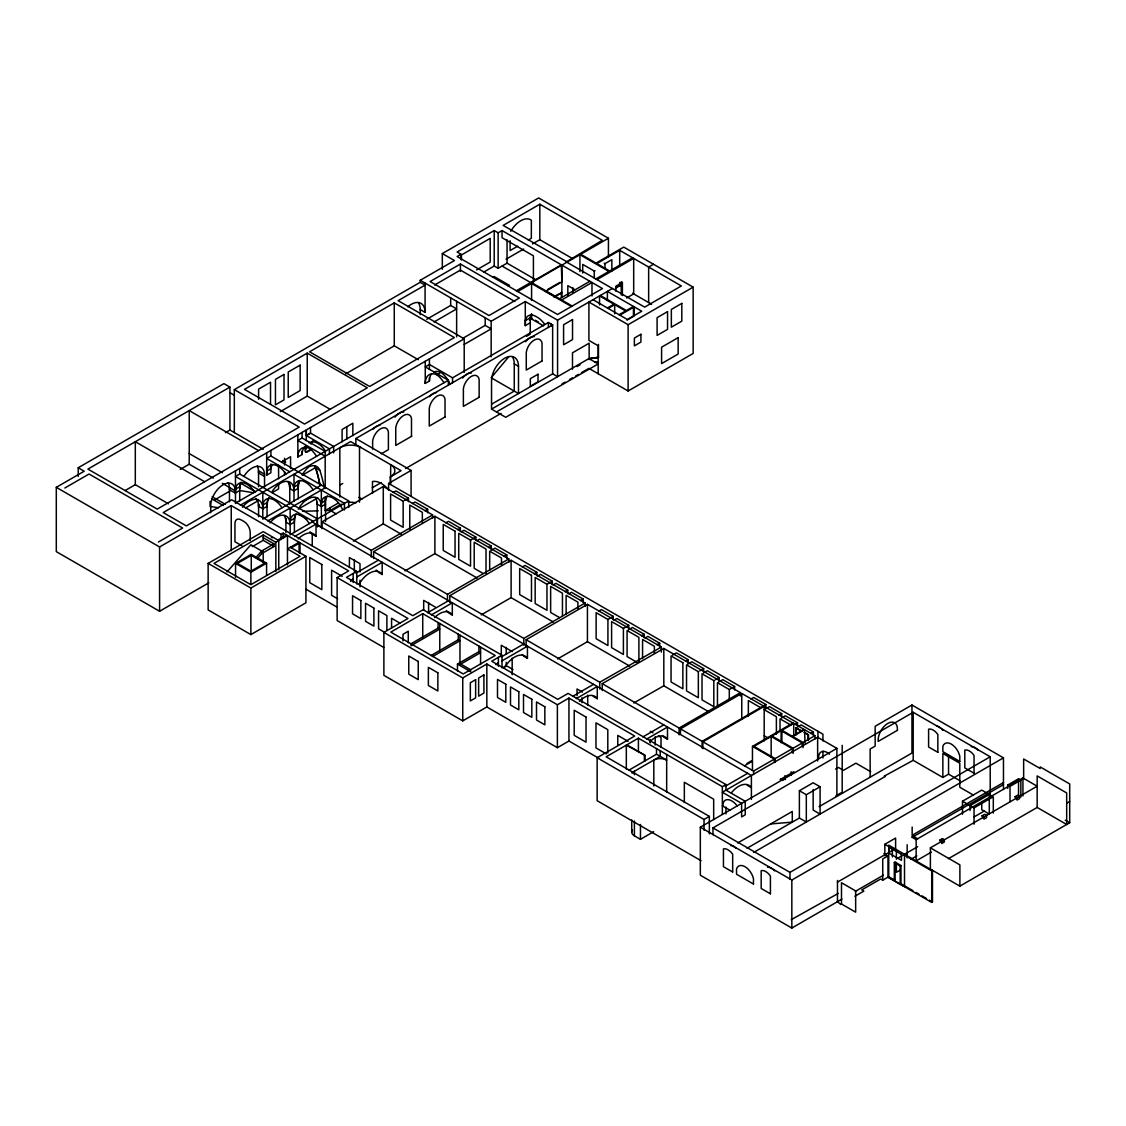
<?xml version="1.0" encoding="UTF-8"?>
<svg xmlns="http://www.w3.org/2000/svg" width="1126" height="1126" viewBox="0 0 1126 1126"><rect width="100%" height="100%" fill="white"/><g stroke="black" fill="none" stroke-linecap="round" stroke-linejoin="round"><path stroke-width="1.5" d="M317.208 502.252L317.11 524.927L321.346 527.376L321.346 490.035M267.045 506.334L262.808 508.769L258.572 506.334L258.684 504.476M295.448 515.609A19.001 10.964 -60 0 0 294.393 522.112L290.156 524.561L285.92 522.112L285.905 518.284L285.92 532.528M313.155 489.852A16.51 9.529 60 0 0 294.35 485.447L293.999 490.978L289.762 488.529A19.058 11.007 -60 0 0 287.96 481.787M267.045 516.848L267.059 502.506A16.496 9.529 60 0 1 268.79 498.156M309.34 523.562A16.496 9.529 60 0 0 297.63 514.371A16.496 9.529 60 0 0 290.156 520.733L290.156 524.561A19.058 11.007 -60 0 0 269.987 522.9M294.393 532.528L294.393 518.284A16.496 9.529 60 0 1 296.138 513.935M306.272 449.077L306.328 448.261A16.496 9.529 60 0 1 306.694 446.586M289.762 488.529L289.452 482.59M239.711 488.571L239.894 486.699A17.622 10.176 -60 0 1 241.006 482.322M526.518 336.308L530.191 334.183L530.332 317.082A15.665 9.05 60 0 1 531.669 314.281M508.783 356.731L491.161 377.759L518.495 393.537L518.495 366.316A19.649 11.344 -60 0 0 504.603 358.293A18.466 10.669 -60 0 0 491.541 380.912L491.541 409.104L505.743 417.296L598.173 363.937L588.912 358.589L496.467 411.947M257.502 558.538L261.668 553.654L273.984 546.546L273.984 543.872L263.202 537.651M227.044 571.924L250.887 544.773L261.668 550.994L273.984 543.872M255.883 557.567L261.668 550.994L261.668 553.654M442.321 269.283L442.321 253.575L538.664 197.951L608.434 238.248L608.434 256.827M78.215 476.439L78.215 467.754L223.919 383.628L229.929 387.091L229.929 430.048L263.202 449.26M461.027 254.251L457.114 256.517L557.539 314.492L602.466 288.552L502.041 230.577L498.142 232.815L494.215 230.549L457.1 251.985L461.027 254.251L461.027 259.318M609.645 270.972L596.808 263.554L619.694 250.338L681.371 285.948L644.663 307.131L566.336 261.908L602.269 240.288L539.818 204.228L503.125 225.411L566.73 261.696M208.845 582.818L159.582 611.263L56.3 551.627L56.3 487.333L84.211 471.217L78.215 467.754M229.929 387.091L87.912 469.092L157.232 509.107L299.234 427.106L234.321 389.624L234.321 432.581M234.321 389.624L420.223 282.288L420.223 280.29L454.411 260.556L442.321 253.575M64.844 488.008L89.067 474.018L182.637 528.038L158.414 542.028M460.421 264.019L430.09 281.542L489.008 315.547L519.339 298.038L460.421 264.019L460.421 271.436M307.243 353.128L244.483 389.357L304.555 424.052L367.315 387.808L307.243 353.128L307.243 396.085L280.346 411.609M394.269 302.88L309.566 351.791L369.624 386.471L454.341 337.561L394.269 302.88L394.269 345.837L345.865 373.776M434.636 284.991L460.421 270.099L514.807 301.501M476.579 269.916L490.204 262.062L490.204 238.374L461.449 254.969L461.449 260.05M517.693 246.186L510.106 250.563L510.106 240.711M528.305 240.049L531.345 238.304L531.345 220.246A19.832 11.443 -60 0 0 510.782 231.266M483.828 272.042L494.215 266.032L498.142 268.298L507.052 263.16L535.005 279.304M506.053 259.205L523.674 249.029M532.471 243.948L539.818 239.711L572.782 258.741M492.892 277.165L494.047 276.503L509.515 285.427L508.361 286.103M125.113 490.556L135.317 484.673L168.464 503.815M225.411 432.665L229.929 430.048M426.712 319.305L450.667 305.47L456.635 308.918L434.172 321.895M180.244 469.401L189.224 464.222L213.278 478.1M516.398 290.747L561.339 264.807L561.874 281.894L545.209 291.521M608.434 238.248L531.585 282.612L572.163 306.047M517.721 291.507L531.585 283.499L571.403 306.483M420.223 280.29L491.161 321.248L525.293 301.529L557.567 320.164L612.403 288.509M462.73 338.377L485.193 325.4L491.161 328.848L464.208 344.415M547.7 289.452L559.819 282.457M464.208 372.354L464.208 338.813L163.228 512.569L186.339 525.912L231.618 499.761L356.773 571.403L356.773 583.958M317.49 526.94L317.49 518.931L239.711 474.018L235.475 476.467L313.253 521.38M348.68 507.53L348.68 500.915L270.902 456.016L266.665 458.465L289.762 471.794M325.189 488.487L325.189 451.343L302.092 438L297.855 440.449L325.189 456.241M604.212 263.202L604.972 263.639L611.868 259.67L611.868 271.042M582.705 273.083L582.705 264.399L594.275 271.07L595.035 270.62M553.753 296.715L561.874 292.647L554.302 297.025M559.58 298.77L589.869 281.275M595.837 278.938L632.53 257.755M214.841 499.761L229.817 491.119M525.293 320.671L530.191 317.842M561.691 299.995L591.98 282.499L591.98 296.011M596.991 279.614L633.685 258.417L633.685 293.9L626.619 297.982M281.584 461.927L290.578 456.734L290.578 468.529M266.665 471.132L270.902 468.697L271.211 467.163A16.538 9.543 60 0 1 272.576 464.419M235.475 489.275L239.711 486.714A16.496 9.529 60 0 1 241.457 482.364M529.445 320.22L532.359 318.531M425.262 361.291L425.262 383.417A19.001 10.964 60 0 1 436.818 374.733L440.984 372.326A19.001 10.964 60 0 1 450.217 384.304M306.272 452.061C319.32 443.25 300.051 460.618 306.272 445.685M285.905 474.074A16.538 9.543 60 0 0 266.975 469.598L266.665 475.186L270.902 472.737L270.902 463.94M297.855 434.847L297.855 456.973L302.092 454.524A19.001 10.964 60 0 1 305.385 446.262M425.262 383.417L429.428 381.01A19.001 10.964 60 0 1 431.751 373.635M544.717 324.513A15.665 9.05 60 0 0 536.849 316.969A15.665 9.05 60 0 0 525.434 319.911L525.293 325.653L530.191 322.838M56.3 487.333L159.582 546.969L231.238 505.588L281.064 534.357L283.217 533.119L348.68 570.91L337.124 577.582L337.124 620.525L383.867 647.506M236.108 502.773L448.359 380.236L448.359 385.191M448.359 380.236L425.262 366.893L429.428 364.486L452.539 377.829L548.404 322.472L552.641 324.921L552.641 373.832L491.541 409.104M653.488 264.258L648.646 267.059L648.646 302.542M622.382 295.533L622.382 282.485L615.852 286.257L615.852 291.155M616.063 287.031L618.92 285.385L620.44 285.835M615.401 288.298L619.694 285.821L619.694 282.443M240.345 505.222L350.608 441.561L401.053 470.682L390.272 476.917L390.272 483.828M355.844 445.333L355.844 438.535L552.641 324.921M245.552 507.995L258.699 500.408M272.182 492.625L278.586 488.923L278.586 483.87M302.697 475.003L316.336 467.135M262.808 505.053L267.045 502.618M293.999 487.094L298.235 484.659L298.587 482.998A16.51 9.529 60 0 1 299.966 480.309M607.393 307.975L613.923 304.217M608.167 308.425L614.683 304.653L614.683 313.704M293.999 490.767L298.235 488.318M263.456 518.565L321.346 485.137M619.089 314.731L625.606 310.959L599.553 295.927L599.553 304.963M619.849 315.181L634.22 306.877L634.22 315.927L627.041 320.08M381.235 453.82L388.4 449.682L388.4 431.92A11.302 6.531 -60 0 0 380.518 428.809A11.302 6.531 -60 0 0 372.636 441.012L372.636 449.091M411.764 436.184L395.747 445.432L395.747 427.683A11.302 6.531 -60 0 1 403.629 415.466A11.302 6.531 -60 0 1 411.497 418.576L411.497 436.339M445.277 416.831L429.259 426.092L429.259 408.33A11.302 6.531 -60 0 1 437.141 396.113A11.302 6.531 -60 0 1 445.023 399.237L445.023 416.986M479.395 397.14L463.377 406.387L463.377 388.625A11.302 6.531 -60 0 1 471.259 376.422A11.302 6.531 -60 0 1 479.141 379.532L479.141 397.295M267.692 521L325.583 487.586M302.993 501.52L310.48 497.199M298.235 509.149L317.701 497.903M339.827 485.137L342.74 483.462M290.381 547.292L305.934 556.272L305.934 602.79L250.873 634.585L208.141 609.912L208.141 563.394L263.202 531.613L278.755 540.593L278.755 569.798M287.468 564.914L287.468 535.568L275.842 542.282L263.202 534.991L213.996 563.394L250.873 584.69L300.093 556.272L287.454 548.981L299.08 542.268L299.08 552.711M598.173 373.719L598.173 345.766L588.912 340.418L588.912 302.064L628.111 324.696L693.152 287.144L693.152 353.451L628.111 390.989L588.912 368.371L581.452 372.678M491.795 404.065L514.258 391.102L514.258 363.867A19.649 11.344 -60 0 0 512.4 356.928M290.156 520.845L294.393 518.396M321.346 503.238L325.611 500.324A16.482 9.515 60 0 1 327.37 496.031M252.252 546.645L263.202 540.325L273.984 546.546M325.583 504.11L321.346 506.545A19.128 11.049 -60 0 0 307.82 499.001A19.001 10.964 -60 0 0 299.685 506.869M325.189 498.691L325.189 510.599L338.447 502.942M235.559 577.272L235.559 563.394L251.267 554.33L266.581 563.169L266.581 575.203M577.033 366.583L580.059 364.838M251.267 555.399L237.403 563.394L250.873 571.178L264.737 563.169L251.267 555.399L251.267 570.854M277.841 540.058L286.539 535.033M291.324 534.034L348.68 500.915M372.199 487.797L381.292 482.533M405.557 468.529L501.084 413.383M295.082 536.201L316.012 524.125L316.012 536.286A20.521 11.851 -60 0 0 303.302 534.963A20.747 11.978 -60 0 0 298.277 538.875M321.994 528.671L321.994 521.887L383.29 486.488L432.581 514.948L432.581 518.34M388.611 490.274L388.611 483.42L411.089 470.443L411.089 496.383M562.043 383.882L565.027 382.15M569.503 379.561L572.487 377.843M575.485 376.126L578.468 374.395M291.31 547.827L300.009 542.802L300.009 553.246M235.559 563.394L250.873 572.247L266.581 563.169M393.255 492.456L395.902 490.922L408.456 498.171L408.456 501.647M208.141 563.394L250.873 588.068L305.934 556.272M404.473 500.479L408.456 498.171M412.44 503.547L415.1 502.013L427.655 509.248L427.655 512.724M353.395 541.099L383.29 523.843L401.222 534.188M424.995 510.782L427.655 509.248M321.994 521.887L371.284 550.332L432.581 514.948M373.593 558.468L373.593 551.67L434.889 516.285L508.797 558.946L508.797 562.353M356.773 571.403L346.442 577.356L412.834 615.683L423.151 609.729L502.013 655.262L502.013 667.817M356.013 573.106L378.435 560.157M445.896 522.858L448.556 521.324L460.365 528.136L460.365 531.613M350.467 580.636L353.156 579.088A9.318 5.377 0 0 0 350.665 581.48M356.773 577.005L382.178 562.324L382.178 574.499A20.521 11.851 -60 0 0 359.067 584.267M457.705 529.67L460.365 528.136M461.379 531.796L464.039 530.262L475.834 537.074L475.834 540.55M404.994 570.896L434.889 553.626L477.128 578.018M470.527 540.142L470.527 566.195L458.718 559.383L458.718 533.33L470.527 540.142L475.834 537.074M476.861 540.733L479.507 539.199L491.316 546.011L491.316 549.488M488.656 547.546L491.316 546.011M491.006 550.431L494.99 548.137L506.799 554.949L506.799 558.426M504.138 556.483L506.799 554.949M373.593 551.67L447.501 594.345L508.797 558.946M598.835 758.291L568.94 741.021L557.384 747.692L486.84 706.973L462.744 720.879L383.882 675.347L383.882 632.404L407.978 618.484L337.124 577.582M449.809 602.466L449.809 595.682L511.105 560.284L585.126 603.015L585.126 606.407M422.729 613.656L390.764 632.108L463.236 673.953L495.201 655.501L422.729 613.656L422.729 637.71M427.641 612.741L448.57 600.651M431.385 614.909L452.314 602.818L452.314 614.993A20.521 11.851 -60 0 0 434.566 617.625M522.337 566.997L524.997 565.463L536.806 572.275L536.806 575.752M410.709 643.959L438.098 628.139L439.773 629.096L410.863 645.803M534.146 573.81L536.806 572.275M537.82 575.921L540.48 574.387L552.289 581.213L552.289 584.69M481.21 614.895L511.105 597.639L553.401 622.059M546.969 584.281L546.969 610.334L535.16 603.522L535.16 577.455L546.969 584.281L552.289 581.213M430.892 655.599L458.282 639.779L459.957 640.75L432.553 656.571M553.302 584.858L555.962 583.324L567.757 590.151L567.757 593.627M565.111 591.685L567.757 590.151M568.785 593.796L571.431 592.262L583.24 599.088L583.24 602.565M457.466 670.857L457.466 664.073L478.902 651.687L480.577 652.658L460.801 664.073L471.048 669.984M580.58 600.622L583.24 599.088M449.809 595.682L523.815 638.414L585.126 603.015M526.124 646.535L526.124 639.737L587.434 604.352L661.37 647.028L661.37 652.123M383.882 632.404L462.744 677.936L486.84 664.016L557.384 704.749L568.94 698.078L634.712 736.038L597.132 757.742L597.132 800.699L701.019 860.672M502.013 655.262L491.696 661.215L557.778 699.359L568.095 693.405L725.974 784.555L725.974 790.156L745.229 801.276L745.229 814.816L741.612 816.913L741.612 803.373L722.357 792.254L817.631 737.248L836.885 748.368L836.885 796.392L835.914 795.829L841.235 792.76L842.192 793.323L842.192 745.299M501.253 656.965L523.674 644.016M495.721 664.495L498.396 662.947A9.318 5.377 0 0 0 496.327 664.664M502.013 660.863L527.432 646.183L527.432 658.358A20.521 11.851 -60 0 0 504.307 668.126M598.779 611.122L601.439 609.588L613.248 616.401L613.248 619.877M503.758 667.028L506.236 665.607L513.034 669.534M607.927 619.469L607.927 645.536L596.133 638.709L596.133 612.657L607.927 619.469L613.248 616.401M614.261 620.06L616.921 618.526L628.73 625.338L628.73 628.815M557.525 658.963L587.434 641.693L629.673 666.085M623.41 628.407L623.41 654.473L611.601 647.647L611.601 621.594L623.41 628.407L628.73 625.338M628.421 629.772L632.404 627.463L644.213 634.276L644.213 637.752M641.553 635.81L644.213 634.276M645.226 637.935L647.886 636.401L659.681 643.213L659.681 646.69M657.035 644.748L659.681 643.213M572.585 696.417L593.515 684.341M576.329 698.584L597.259 686.494L597.259 698.669A20.521 11.851 -60 0 0 579.496 701.301M672.377 655.149L676.374 652.855L688.169 659.667L688.169 663.144M685.523 661.201L688.169 659.667M687.859 664.087L691.843 661.792L703.651 668.605L703.651 672.081M699.668 670.899L703.651 668.605M703.342 673.024L707.325 670.73L719.134 677.542L719.134 681.019M715.151 679.837L719.134 677.542M718.796 681.948L722.779 679.64L734.616 686.48L734.616 689.957M644.959 760.894L644.959 755.293L626.323 745.159L606.14 756.813L709.352 816.392L709.352 833.887M725.974 784.555L722.357 786.652L638.414 738.177L626.858 744.849L644.959 755.293M642.805 736.967L663.735 724.877M717.459 707.029L717.459 682.708L729.296 689.548L734.616 686.48M646.563 739.135L667.493 727.044L667.493 739.219A20.521 11.851 -60 0 0 649.73 741.851M602.213 690.463L602.213 683.665L679.091 728.043L740.387 692.659L740.387 696.051M680.456 733.941L680.456 728.846L741.767 693.447L814.886 735.672L814.886 739.064M751.014 699.007L753.66 697.473L765.877 704.524L765.877 708.001M628.561 770.367L656.5 754.237L666.676 760.106A9.149 5.278 0 0 0 653.812 760.05L653.812 786.004M631.813 772.76L660.202 756.362L660.202 750.76M765.877 704.524L702.117 741.344L702.117 748.199M779.051 715.207L781.711 713.673L781.711 717.135M781.345 718.064L785.329 715.756L797.546 722.808L797.546 726.284M752.464 770.395L752.464 746.397L792.957 723.005M792.324 752.126L792.324 748.691L771.169 736.474L753.998 746.397L775.152 758.6L775.152 762.035M794.886 724.342L797.546 722.808M795.857 734.701L795.857 727.973L801.768 730.858M797.532 727.002L801.163 724.905L813.38 731.956L813.38 735.419M792.197 736.235L804.034 729.409M792.746 736.545L804.583 729.718L805.034 743.16M746.974 763.47L751.45 760.88M744.385 765.849L751.999 761.457M804.034 732.688L808.524 734.757L808.524 739.965M810.945 733.35L813.38 731.956M725.214 786.272L747.65 773.323M680.456 728.846L753.575 771.057L814.886 735.672M632.418 830.059A9.149 5.278 0 0 0 634.402 835.816L640.455 839.306L653.657 831.692M597.132 757.742L704.031 819.461L709.352 816.392M780.135 779.614L793.9 771.662M841.924 899.111L791.831 928.049L700.33 875.226L700.33 827.202L836.885 748.368M1003.463 789.509L1003.463 757.84L911.961 705.017L875.155 726.27L875.155 746.13L870.145 749.029L870.145 777.179M712.969 834.774L712.969 827.906L913.2 712.308L990.218 756.771L990.218 796.209M835.591 769.114L838.476 767.453L843.487 770.339L855.901 763.175L870.708 771.718M747.045 848.244L799.376 818.039L799.376 790.733L813.155 782.781L820.094 786.778L820.094 814.084L813.155 810.087L813.155 789.607M799.376 790.733L806.315 794.731L820.094 786.778M737.755 842.952L792.296 811.452L792.296 822.121L770.648 823.95M819.095 806.652L911.961 753.041L911.961 705.017M753.618 852.466L885.092 776.56L884.318 776.11L913.2 760.332L942.856 777.447L948.556 774.153L959.845 780.67M712.969 827.906L789.973 872.368L990.218 756.771M700.33 827.202L791.831 880.025L1003.463 757.84M884.825 855.788L884.825 844.289L895.606 838.068L895.606 849.567M962.491 814.281L962.491 801.233L981.745 790.114L991.964 796.012M1003.463 782.57L913.665 834.408L913.665 836.449L917.662 838.757M883.896 853.635L887.978 855.901L887.978 877.154L903.516 886.134M912.159 827.033L912.159 837.322L1003.463 784.597M837.477 882.122L892.369 850.426M1007.686 788.439L1007.686 785.047L1018.537 778.784L1020.86 780.121L1020.86 797.053M887.964 855.915L882.728 858.927L882.728 880.18L880.673 878.998L861.784 889.892L863.853 891.088L854.901 896.254M912.159 837.322L916.156 839.63L1022.943 777.982L1037.159 786.201L930.386 847.85L930.386 869.103L959.887 886.134L1069.7 822.74L1069.7 783.963L1040.185 766.919L1040.185 768.523L1023.647 758.966L1023.647 779.248M1007.686 785.047L1010.008 786.384L1020.86 780.121M962.491 801.233L974.046 807.905L993.301 796.786L993.301 813.085M791.268 919.66L838.265 893.411M897.07 858.561L917.634 846.696M895.071 862.122L895.071 880.363L894.297 880.799L894.297 862.572L895.071 862.122L900.955 865.514L900.955 883.755L912.961 890.694M973.835 817.082L984.194 811.1M939.774 840.179L942.392 838.673L944.334 839.785L944.334 842.023L941.716 843.543L941.716 841.305L939.774 840.179L941.069 842.417M982.027 815.787L984.645 814.281L986.573 815.393L986.573 817.645L983.955 819.151L983.955 816.913L982.027 815.787L983.308 818.025M1015.061 796.715L1017.679 795.195L1019.621 796.321L1019.621 798.559L1017.003 800.079L1017.003 797.827L1015.061 796.715L1016.356 798.953M855.281 891.412L883.474 875.127M910.751 859.377L916.831 855.873M894.297 862.572L900.181 865.964L900.955 865.514M841.488 903.995L841.488 882.742L855.661 890.919L855.661 912.173L841.488 903.995L840.714 904.445L837.477 901.687L837.477 880.433M882.728 880.18L888.752 876.704L895.071 880.363M900.42 869.976L896.38 872.312L896.38 862.46M931.385 852.086L916.156 860.883L916.156 839.63M900.955 883.755L900.181 884.206L900.181 865.964M948.43 858.674L1037.159 807.455L1066.674 824.485L1066.674 792.957L1037.159 775.913L1037.159 807.455M904.516 886.711L904.516 855.169L931.709 870.877L932.483 870.426L932.483 901.954L931.709 902.405L887.978 877.154M1066.674 803.232L1069.7 801.487M526.124 639.737L599.75 682.243L661.37 647.028M602.213 683.665L663.819 648.449L740.387 692.659M633.769 702.976L663.819 685.804L709.464 712.153M341.277 504.124L330.2 510.444L325.189 510.599M589.489 358.912L598.469 357.322L598.469 344.373M594.88 362.023L597.892 361.826M302.669 511.317L318.264 510.824M253.392 492.724L239.669 490.5L235.475 492.991L235.278 489.36A17.622 10.176 -60 0 0 223.061 484.799A17.622 10.176 -60 0 0 210.829 503.477L210.632 512.696M218.599 507.798L210.083 506.404L210.083 501.323M339.827 497.045L339.827 447.782A14.976 8.642 0 0 1 359.504 446.839L361.01 447.571M693.152 287.144L623.776 247.101L596.048 263.104L580.706 254.251M608.885 271.408L579.932 254.701L579.932 271.591M622.382 282.485L621.228 281.81L621.228 294.871M632.53 293.239L651.616 304.259M600.327 295.476L626.38 310.523L633.445 306.441L633.445 315.477M593.036 299.685L627.379 319.517L641.75 311.226L607.393 291.395L607.393 300.445M575.02 289.79L567.828 285.638L567.828 295.209M502.041 266.06L531.922 283.302M545.237 290.987L555.597 296.968M535.371 320.291L538.397 322.036M530.81 318.531L543.52 325.878M420.223 282.288L425.079 285.103L398.125 300.656L464.208 338.813M552.641 373.832L557.567 376.675L557.567 320.164M418.365 302.627A19.649 11.344 -60 0 1 420.223 309.58L425.079 312.381L425.079 283.09M514.258 363.867L518.495 366.316M394.269 345.837L418.309 359.701M1065.238 820.164L1069.7 822.74M307.243 396.085L329.777 409.09M355.844 438.535L411.089 470.443M973.483 795.125L959.788 787.229L959.788 763.217L942.856 753.435L942.856 777.447M310.509 427.486L310.565 433.116L333.662 446.459L333.662 452.863M388.611 483.42L822.937 734.18L822.937 740.978M229.929 392.692L234.321 395.226M781.711 713.673L769.494 706.621L764.188 709.69L776.391 716.741L776.391 734.11M804.499 732.421L807.356 734.082M760.557 707.592L748.354 700.541L748.354 716.178M790.874 725.088L780.022 718.824L780.022 730.985M795.857 727.973L801.304 731.126M319.967 485.067A207.719 120.13 -59.9 0 0 317.307 473.469L315.632 467.98A18.115 10.458 -60 0 0 314.604 465.967A18.115 10.472 -60.6 0 1 315.632 467.98L319.868 470.415A209.929 121.2 -60 0 1 324.133 487.178M358.87 497.382L361.896 499.128M483.054 573.43L474.201 568.32L474.201 542.268L486.01 549.08L486.01 573.401M559.495 617.569L550.642 612.46L550.642 586.393L562.451 593.219L562.451 615.795M637.415 662.552L627.083 656.585L627.083 630.532L638.892 637.344L638.892 661.666M764.188 735.742L768.256 738.093M282.725 460.534L285.722 462.265M258.544 450.611L189.224 410.596L189.224 464.222M930.386 847.85L959.887 864.881L959.887 886.134M752.464 746.397L774.378 759.051L774.378 762.485M336.139 513.864L330.2 510.444L330.2 507.713M264.54 486.728L264.54 474.229L258.544 470.752L258.544 486.685M264.54 476.411L258.544 472.948L258.347 469.106A17.622 10.176 -60 0 0 257.235 466.009M781.12 778.756L783.527 780.149M932.483 870.426L888.752 845.176L888.752 876.704M884.825 844.289L890.863 847.779M312.254 521.957L751.394 775.49L751.394 799.404M298.334 514.089L307.004 519.1M189.224 453.553L222.371 472.681M240.457 483.124L255.518 491.823M309.96 531.866A20.521 11.851 -60 0 1 312.254 534.132L316.012 536.286M382.178 574.499L378.435 572.332A20.521 11.851 -60 0 0 376.14 570.08M452.314 614.993L448.57 612.825A20.521 11.851 -60 0 0 446.276 610.573M527.432 658.358L523.674 656.191A20.521 11.851 -60 0 0 522.239 654.558M597.259 698.669L593.515 696.501A20.521 11.851 -60 0 0 592.839 695.629M667.493 739.219L663.735 737.051A20.521 11.851 -60 0 0 663.059 736.165M222.301 483.307L235.475 491.006L235.475 489.163A16.496 9.529 60 0 1 242.949 482.801A16.496 9.529 60 0 1 254.659 491.992M435.551 607.224L423.686 600.369L423.686 610.348M512.189 651.546L501.295 645.254L501.295 655.191M582.367 692.054L577.019 688.971L577.019 695.601M650.279 731.267L652.967 732.815M658.33 735.911L661.018 737.46L661.018 747.397M799.376 818.039L806.315 822.036L806.315 794.731M235.475 493.188L229.465 489.726L229.268 485.897A17.622 10.176 -60 0 0 228.156 482.801M204.622 481.731L135.317 441.716L135.317 484.673M915.973 892.425L918.971 894.157M921.969 895.888L926.473 898.492M929.485 900.223L932.483 901.954M212.181 496.721L225.327 504.307M211.547 498.776L223.23 505.518M342.191 576.287L331.607 570.178L331.607 595.288L337.659 598.779M628.111 741.358L617.766 735.391L617.766 745.426M722.357 805.794L730.295 810.368M399.899 623.086L391.566 618.273L391.566 628.125M457.466 664.073L470.795 671.772M606.323 753.899L595.978 747.917L595.978 722.822L607.801 729.648L607.801 753.069M241.893 545.758L234.954 541.747L234.954 523.477A8.797 5.081 60 0 1 241.175 519.888L243.99 521.507A8.797 5.081 60 0 1 250.211 532.288L250.211 540.593M384.121 632.038L378.561 628.829L378.561 610.771L386.894 615.57L386.894 630.349M306.089 589.278L336.519 606.83M942.392 838.673L943.687 840.911M264.54 474.229L264.357 472.582A17.622 10.176 -60 0 0 244.215 475.862M306.272 451.273L306.328 452.089M1022.943 777.982L1022.943 795.969M1018.537 778.784L1018.537 797.405M1010.008 786.384L1010.008 801.628M981.745 801.529L981.745 809.678L989.29 814.042L989.29 794.477L970.035 805.597L970.035 810.481M974.046 807.905L974.046 824.204M948.556 755.293L948.556 774.153M931.709 870.877L931.709 902.405M913.2 712.308L913.2 760.332M907.162 844.739L907.162 857.871M896.38 859.166L896.38 850.96L892.369 848.652L892.369 856.956M822.937 751.155L822.937 757.953M817.94 731.295L817.94 738.079M817.631 737.248L817.631 761.021M808.06 735.025L808.06 740.063M803.049 747.65L803.049 742.498L781.894 730.281L781.894 742.287M802.275 746.369L802.275 742.949L781.12 730.732L781.12 742.738M796.321 727.706L796.321 734.659M793.731 735.461L793.731 723.455L771.929 736.038L793.084 748.255L793.084 753.393M791.831 880.025L791.831 928.049M791.17 771.789L791.17 775.195M789.973 872.368L789.973 879.237M785.301 776.349L785.301 779.614M784.738 775.913L784.738 779.192M771.169 736.474L771.169 757.066M764.188 740.838L764.188 706.396L702.877 741.795L702.877 748.706M753.575 771.057L753.575 774.491M741.767 693.447L741.767 718.909M729.296 689.548L729.296 699.964M725.974 807.103L725.974 813.901M722.357 786.652L722.357 814.295M713.673 819.503L713.673 799.207L684.341 782.274L684.341 802.571M704.031 819.461L704.031 830.158M679.091 728.043L679.091 734.842M666.676 754.49L666.676 792.352M663.819 648.449L663.819 685.804M656.5 748.621L656.5 754.237M655.205 736.714L655.205 744.99M654.375 653.235L654.375 646.282L642.566 639.469L642.566 658.583M650.279 739.557L650.279 742.864M644.41 755.602L644.41 761.204M640.455 824.499L640.455 839.306M638.414 738.177L638.414 751.929M634.402 774.716L634.402 771.254A9.149 5.278 0 0 0 632.418 772.971M634.402 821.009L634.402 835.816M631.728 819.981L631.728 832.086M628.111 324.696L628.111 390.989M626.323 745.159L626.323 769.213M619.694 250.338L619.694 265.553M604.972 263.639L604.972 268.523M599.75 682.243L599.75 689.042M594.275 271.07L594.275 278.023M589.137 359.602L589.137 343.205L572.487 352.818L572.487 369.215M587.716 695.15L587.716 705.087M587.434 604.352L587.434 641.693M581.945 697.726L581.945 702.694M577.934 609.096L577.934 602.157L566.125 595.33L566.125 614.444M572.824 287.538L572.824 292.324M568.94 698.078L568.94 741.021M561.874 265.117L561.874 297.419M561.339 292.338L561.339 297.109M557.384 704.749L557.384 747.692M548.404 322.472L548.404 327.413M539.818 204.228L539.818 239.711M533.414 282.499L533.414 255.827L502.041 237.713L502.041 230.577M531.585 283.499L531.585 300.403M531.585 313.915L531.585 318.982M525.293 301.529L525.293 325.653M523.815 638.414L523.815 645.198M512.189 658.175L512.189 674.741M511.105 560.284L511.105 597.639M507.052 239.824L507.052 263.16M506.236 647.38L506.236 654.009M506.236 662.285L506.236 665.607M501.492 564.97L501.492 558.017L489.683 551.205L489.683 570.305M498.396 657.345L498.396 666.339M498.142 232.815L498.142 268.298M494.215 230.549L494.215 266.032M491.161 321.248L491.161 356.801M486.84 664.016L486.84 706.973M485.193 317.799L485.193 325.4M480.577 647.056L480.577 664.537M478.902 646.085L478.902 651.687M462.744 677.936L462.744 720.879M459.957 635.148L459.957 664.523M458.282 634.177L458.282 639.779M456.635 301.318L456.635 336.871M452.539 377.829L452.539 382.784M450.667 297.869L450.667 305.47M447.501 594.345L447.501 601.129M439.773 623.494L439.773 651.166M438.098 622.537L438.098 628.139M434.889 516.285L434.889 553.626M429.428 358.884L429.428 369.441M429.428 377.703L429.428 381.01M428.612 602.509L428.612 612.488M422.334 522.745L422.334 512.316L409.78 505.081L409.78 529.389M420.223 309.58L420.223 314.689M408.259 642.805L408.259 631.25L402.967 634.304L402.967 640.905M390.652 483.716L390.652 464.686A14.976 8.642 0 0 1 390.272 476.917M383.29 486.488L383.29 523.843M372.481 493.399L372.481 481.562A21.915 12.653 60 0 1 388.132 489.219M371.284 550.332L371.284 557.131M359.996 571.952L359.996 563.676L349.398 557.553L349.398 567.49M359.996 580.242L359.996 586.871M359.504 446.839L359.504 502.196M354.324 559.678L354.324 571.276M353.156 573.486L353.156 582.48M352.846 435.537L352.846 423.249L342.107 429.456L342.107 441.73M346.836 426.796L346.836 439.084M344.443 509.965L344.443 503.364L293.999 474.243L293.999 501.281M329.425 453.708L329.425 448.894L306.272 435.537L306.328 429.963L306.272 440.618M325.583 497.481L325.583 521.465M312.254 534.132L312.254 545.871M302.092 432.398L302.092 438M302.092 451.23L302.092 454.524M298.235 481.435L298.235 498.832M290.156 508.037L290.156 534.977M289.762 484.476L289.762 503.998M284.568 458.31L284.568 465.052M284.568 471.794L284.568 475.172M283.217 533.119L283.217 538.327M281.064 534.357L281.064 539.565M278.586 465.334L278.586 478.817M275.842 542.282L275.842 571.487M270.902 450.414L270.902 456.016M270.522 404.276L270.522 382.221L258.6 389.103L258.6 399.28M266.665 452.863L266.665 475.186M263.202 534.991L263.202 540.325M263.202 550.586L263.202 562.55M262.808 492.245L262.808 519.185M258.572 503.857L258.572 516.735M250.873 572.247L250.873 584.253M250.873 588.068L250.873 634.585M239.711 468.416L239.711 474.018M239.711 483.631L239.711 501.056M235.475 470.865L235.475 503.505M231.238 505.588L231.238 550.769M229.465 487.544L229.465 501.76M159.582 546.969L159.582 611.263M315.632 467.98A209.929 121.2 -60 0 1 319.897 484.743M271.408 537.341A8.797 5.081 60 0 1 272.225 537.876M722.709 805.991A12.639 7.291 60 0 1 731.984 801.05A12.625 7.291 60 0 1 737.417 806.315M425.079 312.381A19.649 11.344 -60 0 0 411.187 304.358A18.466 10.669 -60 0 0 407.809 306.821M348.384 502.337A14.976 8.642 0 0 1 356.083 502.829M272.323 491.147A19.058 11.007 -60 0 1 286.483 481.351A19.058 11.007 -60 0 1 293.999 490.978M267.045 506.531A19.058 11.007 -60 0 1 268.847 497.706M298.235 488.529A19.55 11.288 -60 0 1 299.558 480.886M302.176 475.031A19.55 11.288 -60 0 1 308.763 466.882A18.115 10.458 -60 0 1 319.868 470.415M255.743 498.48A18.818 10.866 -60 0 1 258.572 506.334M297.855 456.973A19.001 10.964 60 0 1 309.411 448.289A19.001 10.964 60 0 1 316.547 456.269M242.512 507.193A18.804 10.852 -60 0 1 249.156 501.295A18.818 10.866 -60 0 1 262.808 508.769L262.822 504.955A16.496 9.529 60 0 1 270.296 498.579A16.496 9.529 60 0 1 281.993 507.77M746.974 784.611A20.521 11.851 -60 0 1 747.65 785.498L751.394 787.665A20.521 11.851 -60 0 0 731.309 792.915M284.048 515.497A19.058 11.007 -60 0 1 285.92 522.112M315.224 497.495A19.128 11.049 -60 0 1 317.11 504.11L321.346 506.545L321.374 502.759A16.482 9.515 60 0 1 330.439 496.89A16.482 9.515 60 0 1 342.656 509.74M310.931 444.137A16.496 9.529 60 0 1 313.31 440.505M309.073 442.954A16.496 9.529 60 0 1 325.513 451.09M372.692 429.428A11.302 6.531 -60 0 1 379.884 425.262M394.987 417.084A11.302 6.531 -60 0 1 403.798 412.003M433.848 372.059A19.001 10.964 60 0 1 440.984 372.326M436.818 374.733A19.001 10.964 60 0 1 443.954 382.713M429.302 396.732A11.302 6.531 -60 0 1 436.508 392.58M462.617 378.04A11.302 6.531 -60 0 1 471.428 372.959M525.518 341.727A11.302 6.531 -60 0 1 534.329 336.632M550.811 323.753A15.665 9.05 60 0 1 551.824 325.907M818.588 757.671A12.259 7.08 60 0 1 829.51 754.195M936.494 725.848A10.894 6.292 60 0 1 942.856 730.324M971.189 746.679A10.894 6.292 60 0 1 978.325 750.352M767.566 867.259A10.894 6.292 60 0 1 774.702 870.933M730.549 845.457A10.894 6.292 60 0 1 736.193 848.357M284.005 374.451L275.448 379.378L275.448 404.811L284.005 399.885L284.005 374.451M300.149 365.12L288.228 372.002L288.228 397.436L300.149 390.553L300.149 365.12M310.509 433.088L306.272 435.537L310.565 433.116M572.529 319.587L563.591 324.738L563.591 344.781L572.529 339.616L572.529 319.587M542.042 360.967L526.278 370.074L526.278 352.311A11.302 6.531 -60 0 1 534.16 340.094A11.302 6.531 -60 0 1 542.042 343.219L542.042 360.967M538.017 374.24L530.318 378.688L530.318 386.274L538.017 381.827L538.017 374.24M667.549 311.635L657.091 317.673L657.091 335.407L667.549 329.369L667.549 311.635M681.807 303.401L671.349 309.439L671.349 327.187L681.807 321.149L681.807 303.401M640.919 334.295L634.374 338.067L634.374 345.865L640.919 342.079L640.919 334.295M678.148 337.645L661.595 347.202L661.595 363.599L678.148 354.028L678.148 337.645M475.636 679.71L470.344 682.764L470.344 700.935L475.636 697.881L475.636 679.71M483.913 674.938L478.634 677.993L478.634 696.164L483.913 693.109L483.913 674.938M897.408 730.31L878.153 741.429L878.153 740.092A13.611 7.854 -60 0 1 887.781 723.427A13.611 7.854 -60 0 1 897.408 728.986L897.408 730.31M589.137 358.631L598.469 357.322L589.137 358.631M959.788 761.443L942.856 751.661L942.856 746.327A12.597 7.277 60 0 1 951.329 744.103A12.597 7.277 60 0 1 959.788 756.109L959.788 761.443M937.845 752.323L928.598 746.988L928.598 729.198A10.894 6.292 60 0 1 937.845 734.532L937.845 752.323M974.046 773.224L964.799 767.89L964.799 750.099A10.894 6.292 60 0 1 974.046 755.433L974.046 773.224M403.15 501.239L390.595 493.99L390.595 520.057L403.15 527.292L403.15 501.239M455.045 531.205L443.236 524.392L443.236 550.445L455.045 557.257L455.045 531.205M531.486 575.344L519.677 568.517L519.677 594.584L531.486 601.397L531.486 575.344M682.863 662.735L671.054 655.923L671.054 681.976L682.863 688.788L682.863 662.735M698.345 671.673L686.536 664.861L686.536 690.914L698.345 697.726L698.345 671.673M713.814 680.611L702.019 673.798L702.019 699.851L713.814 706.664L713.814 680.611M901.462 854.367L889.216 847.287L889.216 853.241L901.462 860.32L901.462 854.367M321.839 564.534L309.749 557.553L309.749 582.663L321.839 589.644L321.839 564.534M586.027 717.065L574.204 710.239L574.204 735.348L586.027 742.175L586.027 717.065M360.869 600.552L352.551 595.738L352.551 613.811L360.869 618.624L360.869 600.552M373.888 608.068L365.556 603.255L365.556 621.327L373.888 626.126L373.888 608.068M505.813 684.228L497.495 679.428L497.495 697.501L505.813 702.3L505.813 684.228M518.819 691.744L510.5 686.93L510.5 705.003L518.819 709.816L518.819 691.744M531.824 699.246L523.506 694.446L523.506 712.519L531.824 717.318L531.824 699.246M544.843 706.762L536.511 701.948L536.511 720.021L544.843 724.834L544.843 706.762M418.239 661.469L408.766 655.994L408.766 674.164L418.239 679.64L418.239 661.469M437.859 672.799L428.373 667.324L428.373 685.495L437.859 690.97L437.859 672.799M732.674 872.017L723.441 866.682L723.441 848.891A10.894 6.292 60 0 1 732.674 854.24L732.674 872.017M753.477 884.023L736.531 874.24L736.531 868.906A12.597 7.277 60 0 1 745.004 866.682A12.597 7.277 60 0 1 753.477 878.688L753.477 884.023M770.423 893.805L761.176 888.47L761.176 870.679A10.894 6.292 60 0 1 770.423 876.014L770.423 893.805M310.565 449.64L310.509 448.824L310.509 449.612"/></g></svg>
